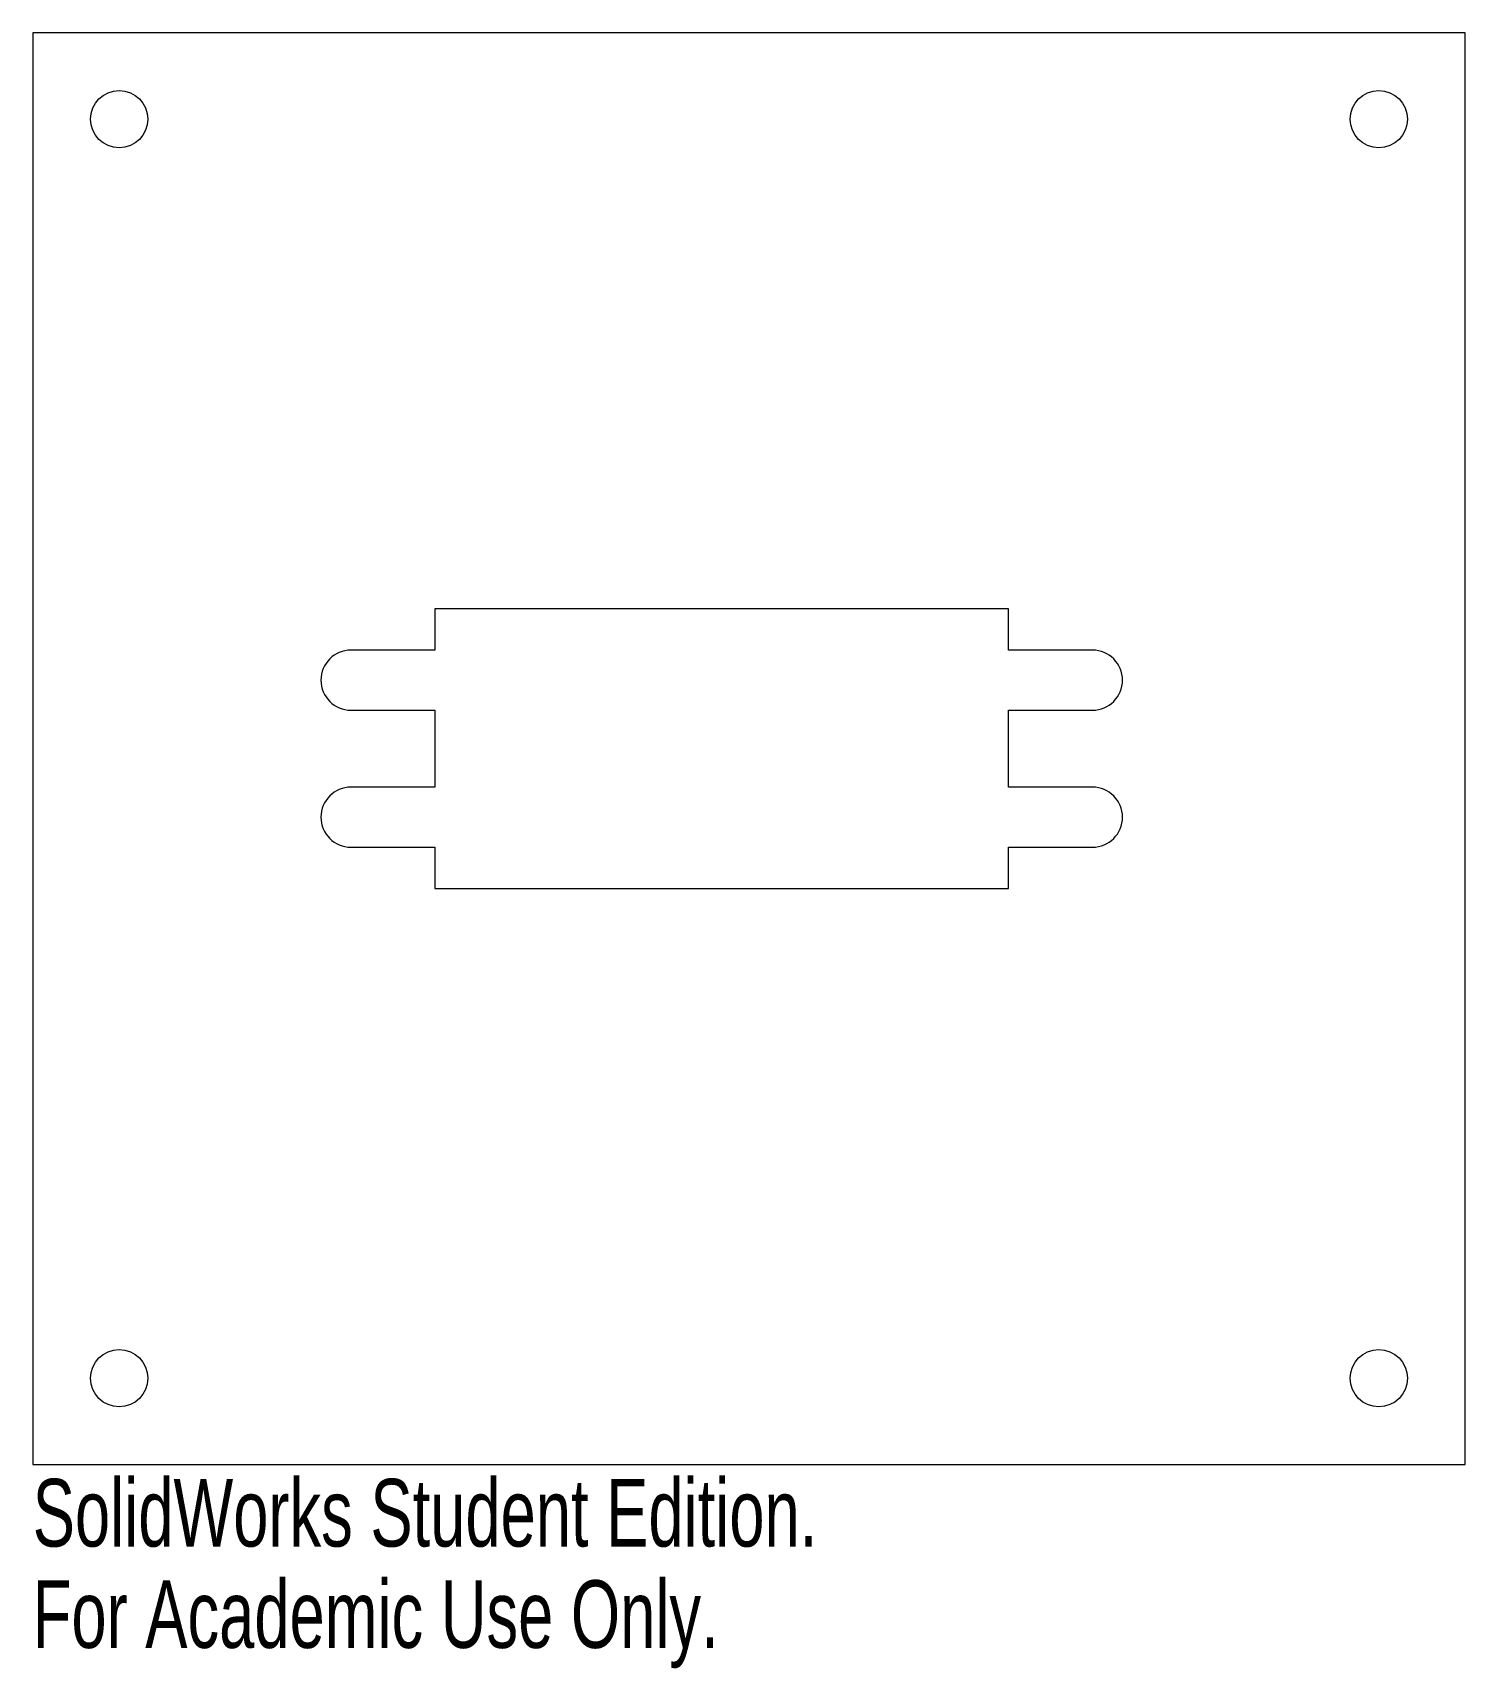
# Model space of a CAD drawing. Header units: millimetres. Extents: x -51 to 51, y -66 to 51.
import ezdxf

# ---------------------------------------------------------------- set-up
doc = ezdxf.new("R2010")
doc.units = ezdxf.units.MM
doc.styles.add('SLDTEXTSTYLE0', font='TXT', dxfattribs={"width": 0.7})

msp = doc.modelspace()

# ---------------------------------------------------------------- linework, layer by layer
at = {"color": 7, "linetype": 'Continuous', "lineweight": 15}
for p, q in [((51.2, 51.2), (-51.2, 51.2)), ((-51.2, 51.2), (-51.2, -51.2)), ((51.2, -51.2), (51.2, 51.2)), ((-22.45, 10), (-22.45, 7.05)), ((18.55, 10), (-22.45, 10)), ((18.55, 7.05), (18.55, 10)), ((-22.45, 7.05), (-28.45, 7.05)), ((24.55, 7.05), (18.55, 7.05)), ((-28.45, 2.75), (-22.45, 2.75)), ((-22.45, 2.75), (-22.45, -2.75)), ((18.55, -2.75), (18.55, 2.75)), ((18.55, 2.75), (24.55, 2.75)), ((-22.45, -2.75), (-28.45, -2.75)), ((24.55, -2.75), (18.55, -2.75)), ((-28.45, -7.05), (-22.45, -7.05)), ((-22.45, -7.05), (-22.45, -10)), ((18.55, -7.05), (24.55, -7.05)), ((18.55, -10), (18.55, -7.05)), ((-22.45, -10), (18.55, -10)), ((-51.2, -51.2), (51.2, -51.2))]:
    msp.add_line(p, q, dxfattribs=at)
for centre in [(-45.02, 45.02), (45.02, 45.02), (-45.02, -45.02), (45.02, -45.02)]:
    msp.add_circle(centre, 2.05, dxfattribs=at)
for centre, start, end in [((-28.45, 4.9), 90, 270), ((24.55, 4.9), 270, 90), ((-28.45, -4.9), 90, 270), ((24.55, -4.9), 270, 90)]:
    msp.add_arc(centre, 2.15, start, end, dxfattribs=at)

# ---------------------------------------------------------------- texts
at = {"color": 7, "linetype": 'Continuous', "char_height": 4.8336, "attachment_point": 1, "style": 'SLDTEXTSTYLE0'}
for s, insert in [('SolidWorks Student Edition.', (-51.2, -52.22)), ('For Academic Use Only.', (-51.2, -59.47))]:
    msp.add_mtext(s, dxfattribs=dict(at, insert=insert))

doc.saveas('drawing.dxf')
